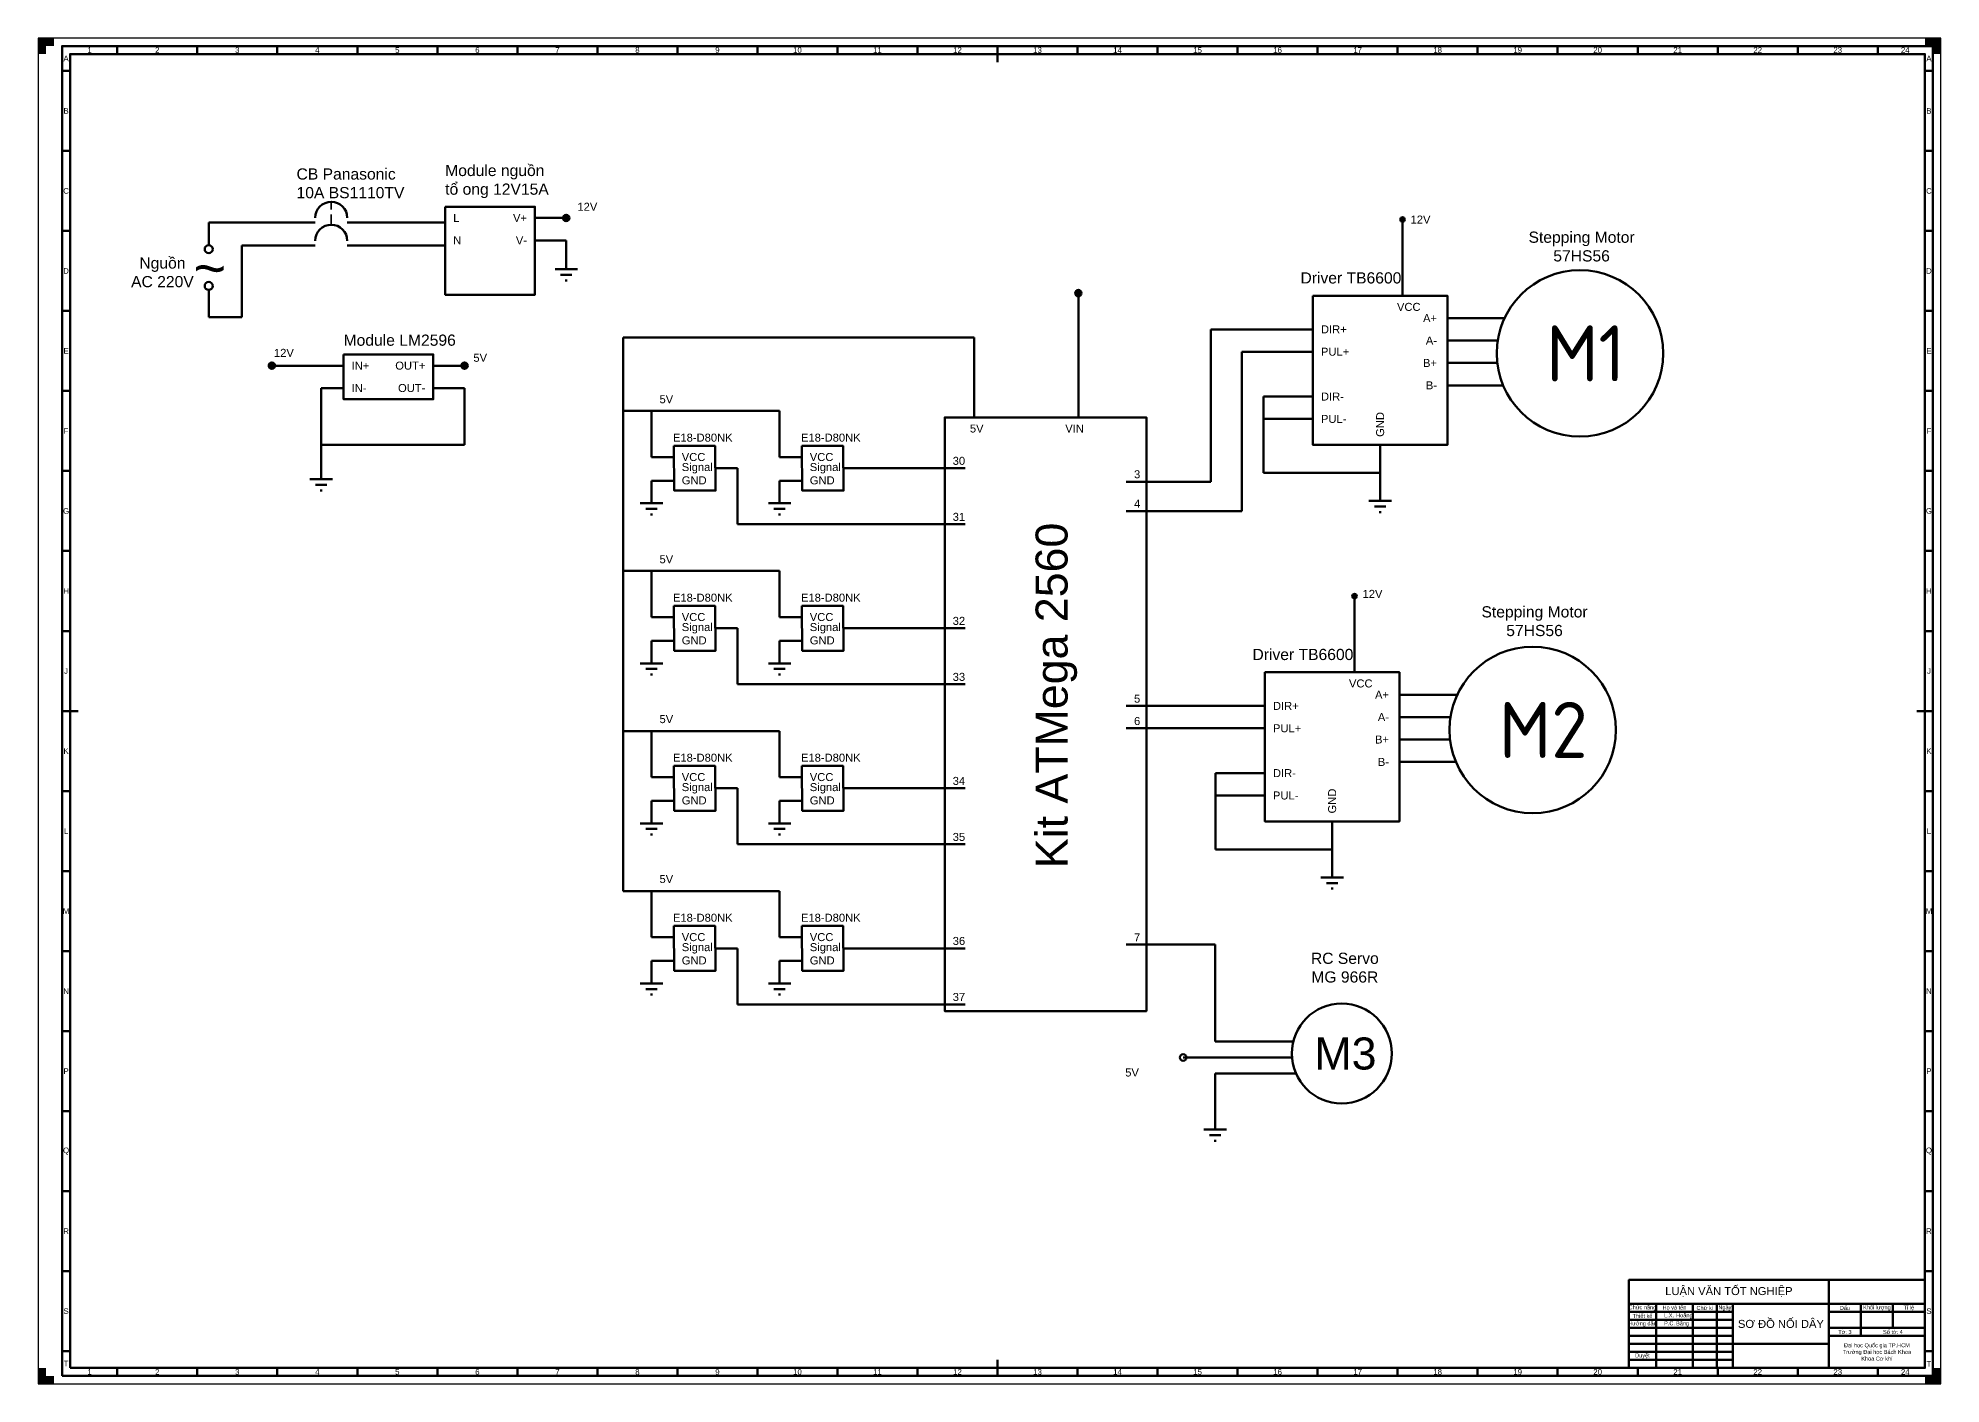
# Model space of a CAD drawing. Header units: millimetres. Extents: x -3609 to 4008, y -1340 to 6855.
# Drawn here: x 2819 to 4008, y 1932 to 2773 of the extents above; entities that cross this region are included whole.
import ezdxf

# ---------------------------------------------------------------- set-up
doc = ezdxf.new("R2010")
doc.units = ezdxf.units.MM
doc.header["$LTSCALE"] = 0.25
doc.linetypes.add('DASHEDX2', pattern=[38.1, 25.4, -12.7])
doc.layers.get('0').update_dxf_attribs({"lineweight": 70})
for name, color, linetype, lineweight in [('Frame 0.5', 170, 'Continuous', 50), ('Frame 1', 10, 'Continuous', 100), ('Hidden', 4, 'DASHEDX2', 35), ('Text', 2, 'Continuous', 35)]:
    doc.layers.add(name, color=color, linetype=linetype, lineweight=lineweight)
doc.styles.get("Standard").update_dxf_attribs({"font": 'arial.ttf', "width": 1.0001})
doc.styles.add('TCVN', font='')
doc.styles.get('TCVN').set_extended_font_data('TCVN 7284')

msp = doc.modelspace()

# ---------------------------------------------------------------- hatches: boundary and pattern name
h = msp.add_hatch(color=256)
h.dxf.hatch_style = 1
h.paths.add_polyline_path([(3146.6, 2660.6, 1), (3150.6, 2660.6, 1)])
h = msp.add_hatch(color=256)
h.dxf.hatch_style = 1
h.paths.add_polyline_path([(3669.8, 2659.6, 1), (3672.6, 2659.6, 1)])
h = msp.add_hatch(color=256)
h.dxf.hatch_style = 1
h.paths.add_polyline_path([(3466.6, 2613.6, 1), (3470.6, 2613.6, 1)])
h = msp.add_hatch(color=256)
h.dxf.hatch_style = 1
h.paths.add_polyline_path([(2966.7, 2568.3, 1), (2962.7, 2568.3, 1)])
h = msp.add_hatch(color=256)
h.dxf.hatch_style = 1
h.paths.add_polyline_path([(3087.1, 2568.3, 1), (3083.1, 2568.3, 1)])
h = msp.add_hatch(color=256)
h.dxf.hatch_style = 1
h.paths.add_polyline_path([(3642.6, 2424.3, 1), (3639.8, 2424.3, 1)])

# ---------------------------------------------------------------- linework, layer by layer
for p, q in [((2925.2, 2657.7), (2925.2, 2643.6)), ((2925.2, 2657.7), (2975.4, 2657.7)), ((2975.4, 2657.7), (2991.8, 2657.7)), ((3011.8, 2657.7), (3028.2, 2657.7)), ((3028.2, 2657.7), (3073, 2657.7)), ((3129, 2660.6), (3148.6, 2660.6)), ((3671.2, 2612), (3671.2, 2659.6)), ((2946, 2643.4), (2975.4, 2643.4)), ((2946, 2643.4), (2946, 2598.6)), ((2975.4, 2643.4), (2991.8, 2643.4)), ((3011.8, 2643.4), (3028.2, 2643.4)), ((3028.2, 2643.4), (3073, 2643.4)), ((3129, 2646.6), (3148.6, 2646.6)), ((3148.6, 2646.6), (3148.6, 2628.6)), ((2925.2, 2615.6), (2925.2, 2598.6)), ((3468.6, 2566), (3468.6, 2613.6)), ((3468.6, 2566), (3468.6, 2605.5)), ((2925.2, 2598.6), (2946, 2598.6)), ((3699.2, 2598), (3734.8, 2598)), ((3268.5, 2585.9), (3184.2, 2585.9)), ((3184.2, 2585.9), (3184.2, 2240)), ((3268.5, 2585.9), (3403.6, 2585.9)), ((3403.6, 2536), (3403.6, 2585.9)), ((3551.3, 2591), (3551.3, 2495.8)), ((3577.4, 2591), (3551.3, 2591)), ((3615.2, 2591), (3577.4, 2591)), ((3699.2, 2584), (3730.5, 2584)), ((2964.7, 2568.3), (3009.5, 2568.3)), ((3065.5, 2568.3), (3085.1, 2568.3)), ((3570.8, 2577), (3577.4, 2577)), ((3570.8, 2577), (3570.8, 2477.4)), ((3577.4, 2577), (3615.2, 2577)), ((3577.4, 2577), (3615.2, 2577)), ((3699.2, 2570), (3730.3, 2570)), ((3468.6, 2536), (3468.6, 2566)), ((2995.5, 2554.2), (3009.5, 2554.2)), ((2995.5, 2554.2), (2995.5, 2540.2)), ((3065.5, 2554.3), (3085.1, 2554.3)), ((3085.1, 2554.3), (3085.1, 2518.8)), ((3584.3, 2549), (3615.2, 2549)), ((3584.3, 2549), (3584.3, 2501.3)), ((3699.2, 2556), (3733.9, 2556)), ((2995.5, 2540.2), (2995.5, 2497.3)), ((3268.5, 2540), (3184.2, 2540)), ((3201.9, 2540), (3201.9, 2511.2)), ((3281.9, 2540), (3268.5, 2540)), ((3281.9, 2540), (3281.9, 2511.2)), ((3584.3, 2535), (3615.2, 2535)), ((3085.1, 2518.8), (2995.5, 2518.8)), ((3201.9, 2511.2), (3215.8, 2511.2)), ((3281.9, 2511.2), (3295.8, 2511.2)), ((3657.2, 2518.8), (3657.2, 2483.8)), ((3241.7, 2504.2), (3255.7, 2504.2)), ((3255.7, 2504.2), (3255.7, 2469.2)), ((3321.7, 2504.2), (3335.7, 2504.2)), ((3335.7, 2504.2), (3353.9, 2504.2)), ((3353.9, 2504.2), (3385.1, 2504.2)), ((3397.8, 2504.2), (3385.1, 2504.2)), ((3657.2, 2501.3), (3584.3, 2501.3)), ((3201.9, 2496.3), (3215.9, 2496.3)), ((3201.9, 2496.3), (3201.9, 2482.3)), ((3281.9, 2496.3), (3295.9, 2496.3)), ((3281.9, 2496.3), (3281.9, 2482.3)), ((3511.1, 2495.8), (3498.4, 2495.8)), ((3551.3, 2495.8), (3511.1, 2495.8)), ((3511.1, 2477.4), (3498.4, 2477.4)), ((3570.8, 2477.4), (3511.1, 2477.4)), ((3255.7, 2469.2), (3268.5, 2469.2)), ((3268.5, 2469.2), (3353.9, 2469.2)), ((3353.9, 2469.2), (3385.1, 2469.2)), ((3397.8, 2469.2), (3385.1, 2469.2)), ((3268.5, 2440), (3184.2, 2440)), ((3201.9, 2440), (3201.9, 2411.2)), ((3281.9, 2440), (3268.5, 2440)), ((3281.9, 2440), (3281.9, 2411.2)), ((3641.2, 2376.7), (3641.2, 2424.3)), ((3201.9, 2411.2), (3215.8, 2411.2)), ((3241.7, 2404.2), (3255.7, 2404.2)), ((3255.7, 2404.2), (3255.7, 2369.2)), ((3281.9, 2411.2), (3295.8, 2411.2)), ((3321.7, 2404.2), (3335.7, 2404.2)), ((3335.7, 2404.2), (3353.9, 2404.2)), ((3353.9, 2404.2), (3385.1, 2404.2)), ((3397.8, 2404.2), (3385.1, 2404.2)), ((3201.9, 2396.3), (3215.9, 2396.3)), ((3201.9, 2396.3), (3201.9, 2382.3)), ((3281.9, 2396.3), (3295.9, 2396.3)), ((3281.9, 2396.3), (3281.9, 2382.3)), ((3255.7, 2369.2), (3268.5, 2369.2)), ((3268.5, 2369.2), (3353.9, 2369.2)), ((3353.9, 2369.2), (3385.1, 2369.2)), ((3397.8, 2369.2), (3385.1, 2369.2)), ((3511.1, 2355.7), (3498.4, 2355.7)), ((3534.5, 2355.7), (3511.1, 2355.7)), ((3585.2, 2355.7), (3534.5, 2355.7)), ((3669.2, 2362.7), (3705.4, 2362.7)), ((3669.2, 2348.7), (3701.1, 2348.7)), ((3268.5, 2340), (3184.2, 2340)), ((3201.9, 2340), (3201.9, 2311.2)), ((3281.9, 2340), (3268.5, 2340)), ((3281.9, 2340), (3281.9, 2311.2)), ((3511.1, 2341.7), (3498.4, 2341.7)), ((3511.1, 2341.7), (3534.5, 2341.7)), ((3534.5, 2341.7), (3585.2, 2341.7)), ((3534.5, 2341.7), (3585.2, 2341.7)), ((3669.2, 2334.7), (3700.9, 2334.7)), ((3669.2, 2320.7), (3704.5, 2320.7)), ((3201.9, 2311.2), (3215.8, 2311.2)), ((3281.9, 2311.2), (3295.8, 2311.2)), ((3554.3, 2313.7), (3585.2, 2313.7)), ((3554.3, 2313.7), (3554.3, 2266)), ((3201.9, 2296.3), (3215.9, 2296.3)), ((3201.9, 2296.3), (3201.9, 2282.3)), ((3241.7, 2304.2), (3255.7, 2304.2)), ((3255.7, 2304.2), (3255.7, 2269.2)), ((3281.9, 2296.3), (3295.9, 2296.3)), ((3281.9, 2296.3), (3281.9, 2282.3)), ((3321.7, 2304.2), (3335.7, 2304.2)), ((3335.7, 2304.2), (3353.9, 2304.2)), ((3353.9, 2304.2), (3385.1, 2304.2)), ((3397.8, 2304.2), (3385.1, 2304.2)), ((3554.3, 2299.7), (3585.2, 2299.7)), ((3627.2, 2283.5), (3627.2, 2248.5)), ((3255.7, 2269.2), (3268.5, 2269.2)), ((3268.5, 2269.2), (3353.9, 2269.2)), ((3353.9, 2269.2), (3385.1, 2269.2)), ((3397.8, 2269.2), (3385.1, 2269.2)), ((3627.2, 2266), (3554.3, 2266)), ((3268.5, 2240), (3184.2, 2240)), ((3201.9, 2240), (3201.9, 2211.2)), ((3281.9, 2240), (3268.5, 2240)), ((3281.9, 2240), (3281.9, 2211.2)), ((3201.9, 2211.2), (3215.8, 2211.2)), ((3241.7, 2204.2), (3255.7, 2204.2)), ((3255.7, 2204.2), (3255.7, 2169.2)), ((3281.9, 2211.2), (3295.8, 2211.2)), ((3321.7, 2204.2), (3335.7, 2204.2)), ((3335.7, 2204.2), (3353.9, 2204.2)), ((3353.9, 2204.2), (3385.1, 2204.2)), ((3397.8, 2204.2), (3385.1, 2204.2)), ((3511.1, 2206.6), (3498.4, 2206.6)), ((3511.1, 2206.6), (3534.1, 2206.6)), ((3534.1, 2206.6), (3554.1, 2206.6)), ((3554.1, 2146), (3554.1, 2206.6)), ((3201.9, 2196.3), (3215.9, 2196.3)), ((3201.9, 2196.3), (3201.9, 2182.3)), ((3281.9, 2196.3), (3295.9, 2196.3)), ((3281.9, 2196.3), (3281.9, 2182.3)), ((3255.7, 2169.2), (3268.5, 2169.2)), ((3268.5, 2169.2), (3353.9, 2169.2)), ((3353.9, 2169.2), (3385.1, 2169.2)), ((3397.8, 2169.2), (3385.1, 2169.2)), ((3554.1, 2146), (3602.9, 2146)), ((3534.1, 2136), (3602.1, 2136)), ((3554.1, 2126), (3604.6, 2126)), ((3554.1, 2126), (3554.1, 2091))]:
    msp.add_line(p, q)
at = {"lineweight": 200}
for p, q in [((3141.6, 2628.6), (3155.6, 2628.6)), ((3145.1, 2625.1), (3152.1, 2625.1)), ((3147.9, 2621.6), (3149.3, 2621.6)), ((2988.5, 2497.3), (3002.5, 2497.3)), ((2992, 2493.8), (2999, 2493.8)), ((2994.8, 2490.3), (2996.2, 2490.3)), ((3194.9, 2482.3), (3208.9, 2482.3)), ((3198.4, 2478.8), (3205.4, 2478.8)), ((3201.2, 2475.3), (3202.6, 2475.3)), ((3274.9, 2482.3), (3288.9, 2482.3)), ((3278.4, 2478.8), (3285.4, 2478.8)), ((3281.2, 2475.3), (3282.6, 2475.3)), ((3650.2, 2483.8), (3664.2, 2483.8)), ((3653.7, 2480.3), (3660.7, 2480.3)), ((3656.5, 2476.8), (3657.9, 2476.8)), ((3194.9, 2382.3), (3208.9, 2382.3)), ((3198.4, 2378.8), (3205.4, 2378.8)), ((3274.9, 2382.3), (3288.9, 2382.3)), ((3278.4, 2378.8), (3285.4, 2378.8)), ((3201.2, 2375.3), (3202.6, 2375.3)), ((3281.2, 2375.3), (3282.6, 2375.3)), ((3194.9, 2282.3), (3208.9, 2282.3)), ((3198.4, 2278.8), (3205.4, 2278.8)), ((3201.2, 2275.3), (3202.6, 2275.3)), ((3274.9, 2282.3), (3288.9, 2282.3)), ((3278.4, 2278.8), (3285.4, 2278.8)), ((3281.2, 2275.3), (3282.6, 2275.3)), ((3620.2, 2248.5), (3634.2, 2248.5)), ((3623.7, 2245), (3630.7, 2245)), ((3626.5, 2241.5), (3627.9, 2241.5)), ((3194.9, 2182.3), (3208.9, 2182.3)), ((3198.4, 2178.8), (3205.4, 2178.8)), ((3274.9, 2182.3), (3288.9, 2182.3)), ((3278.4, 2178.8), (3285.4, 2178.8)), ((3201.2, 2175.3), (3202.6, 2175.3)), ((3281.2, 2175.3), (3282.6, 2175.3)), ((3547.1, 2091), (3561.1, 2091)), ((3550.6, 2087.5), (3557.6, 2087.5)), ((3553.4, 2084), (3554.8, 2084))]:
    msp.add_line(p, q, dxfattribs=at)
for points in [[(3073, 2667.6), (3129, 2667.6), (3129, 2612.6), (3073, 2612.6)], [(3615.2, 2612), (3699.2, 2612), (3699.2, 2518.8), (3615.2, 2518.8)], [(3009.5, 2575.3), (3065.5, 2575.3), (3065.5, 2547.3), (3009.5, 2547.3)], [(3215.8, 2518.2), (3241.6, 2518.2), (3241.9, 2490.2), (3216.1, 2490.2)], [(3295.8, 2518.2), (3321.6, 2518.2), (3321.9, 2490.2), (3296.1, 2490.2)], [(3215.8, 2418.2), (3241.6, 2418.2), (3241.9, 2390.2), (3216.1, 2390.2)], [(3295.8, 2418.2), (3321.6, 2418.2), (3321.9, 2390.2), (3296.1, 2390.2)], [(3585.2, 2376.7), (3669.2, 2376.7), (3669.2, 2283.5), (3585.2, 2283.5)], [(3215.8, 2318.2), (3241.6, 2318.2), (3241.9, 2290.2), (3216.1, 2290.2)], [(3295.8, 2318.2), (3321.6, 2318.2), (3321.9, 2290.2), (3296.1, 2290.2)], [(3215.8, 2218.2), (3241.6, 2218.2), (3241.9, 2190.2), (3216.1, 2190.2)], [(3295.8, 2218.2), (3321.6, 2218.2), (3321.9, 2190.2), (3296.1, 2190.2)]]:
    msp.add_lwpolyline(points, close=True, dxfattribs=at)
for points in [[(3438.6, 2165), (3385.1, 2165), (3385.1, 2536), (3438.6, 2536)], [(3438.6, 2536), (3511.1, 2536), (3511.1, 2165), (3438.6, 2165)]]:
    msp.add_lwpolyline(points, dxfattribs=at)
for centre, radius in [((3148.6, 2660.6), 2), ((3671.2, 2659.6), 1.4), ((3468.6, 2613.6), 2), ((2964.7, 2568.3), 2), ((3085.1, 2568.3), 2), ((3641.2, 2424.3), 1.4), ((3534.1, 2136), 2)]:
    msp.add_circle(centre, radius)
for centre, radius in [((2925.2, 2641.1), 2.5), ((3782, 2576), 52), ((2925.2, 2618.1), 2.5), ((3752.5, 2340.7), 52), ((3633.2, 2138.5), 31.2)]:
    msp.add_circle(centre, radius, dxfattribs=at)
for centre in [(3001.8, 2660.7), (3001.8, 2646.4)]:
    msp.add_arc(centre, 10, 0, 180, dxfattribs=at)
for points in [[(2828.6, 2768), (2828.6, 2773), (2818.6, 2768), (2818.6, 2773)], [(2818.6, 2763), (2818.6, 2773), (2823.6, 2763), (2823.6, 2773)], [(3997.6, 2768), (3997.6, 2773), (4007.6, 2768), (4007.6, 2773)], [(4007.6, 2763), (4007.6, 2773), (4002.6, 2763), (4002.6, 2773)], [(2818.6, 1942), (2818.6, 1932), (2823.6, 1942), (2823.6, 1932)], [(4007.6, 1942), (4007.6, 1932), (4002.6, 1942), (4002.6, 1932)], [(2828.6, 1937), (2828.6, 1932), (2818.6, 1937), (2818.6, 1932)], [(3997.6, 1937), (3997.6, 1932), (4007.6, 1937), (4007.6, 1932)]]:
    msp.add_solid(points)
at = {"layer": 'Defpoints'}
msp.add_lwpolyline([(2818.6, 1932), (4007.6, 1932), (4007.6, 2773), (2818.6, 2773)], close=True, dxfattribs=at)
at = {"layer": 'Frame 0.5'}
for p, q in [((2868.1, 2768), (2868.1, 2763)), ((2918.1, 2763), (2918.1, 2768)), ((2968.1, 2768), (2968.1, 2763)), ((3018.1, 2763), (3018.1, 2768)), ((3068.1, 2768), (3068.1, 2763)), ((3118.1, 2763), (3118.1, 2768)), ((3168.1, 2768), (3168.1, 2763)), ((3218.1, 2763), (3218.1, 2768)), ((3268.1, 2768), (3268.1, 2763)), ((3318.1, 2763), (3318.1, 2768)), ((3368.1, 2768), (3368.1, 2763)), ((3468.1, 2768), (3468.1, 2763)), ((3518.1, 2763), (3518.1, 2768)), ((3568.1, 2768), (3568.1, 2763)), ((3618.1, 2763), (3618.1, 2768)), ((3668.1, 2768), (3668.1, 2763)), ((3718.1, 2763), (3718.1, 2768)), ((3768.1, 2768), (3768.1, 2763)), ((3818.1, 2763), (3818.1, 2768)), ((3868.1, 2768), (3868.1, 2763)), ((3918.1, 2763), (3918.1, 2768)), ((3968.1, 2768), (3968.1, 2763)), ((2838.6, 2752.5), (2833.6, 2752.5)), ((3997.6, 2752.5), (4002.6, 2752.5)), ((2833.6, 2702.5), (2838.6, 2702.5)), ((4002.6, 2702.5), (3997.6, 2702.5)), ((2838.6, 2652.5), (2833.6, 2652.5)), ((3997.6, 2652.5), (4002.6, 2652.5)), ((2833.6, 2602.5), (2838.6, 2602.5)), ((4002.6, 2602.5), (3997.6, 2602.5)), ((2838.6, 2552.5), (2833.6, 2552.5)), ((3997.6, 2552.5), (4002.6, 2552.5)), ((2833.6, 2502.5), (2838.6, 2502.5)), ((4002.6, 2502.5), (3997.6, 2502.5)), ((2838.6, 2452.5), (2833.6, 2452.5)), ((3997.6, 2452.5), (4002.6, 2452.5)), ((2833.6, 2402.5), (2838.6, 2402.5)), ((4002.6, 2402.5), (3997.6, 2402.5)), ((2833.6, 2302.5), (2838.6, 2302.5)), ((4002.6, 2302.5), (3997.6, 2302.5)), ((2838.6, 2252.5), (2833.6, 2252.5)), ((3997.6, 2252.5), (4002.6, 2252.5)), ((2833.6, 2202.5), (2838.6, 2202.5)), ((4002.6, 2202.5), (3997.6, 2202.5)), ((2838.6, 2152.5), (2833.6, 2152.5)), ((3997.6, 2152.5), (4002.6, 2152.5)), ((2833.6, 2102.5), (2838.6, 2102.5)), ((4002.6, 2102.5), (3997.6, 2102.5)), ((2838.6, 2052.5), (2833.6, 2052.5)), ((3997.6, 2052.5), (4002.6, 2052.5)), ((2833.6, 2002.5), (2838.6, 2002.5)), ((4002.6, 2002.5), (3997.6, 2002.5)), ((3937.6, 1942), (3937.6, 1997)), ((3812.6, 1982), (3997.6, 1982)), ((3877.6, 1977), (3812.6, 1977)), ((3829.6, 1982), (3829.6, 1942)), ((3852.6, 1942), (3852.6, 1982)), ((3867.6, 1982), (3867.6, 1942)), ((3877.6, 1982), (3877.6, 1942)), ((3997.6, 1977), (3937.6, 1977)), ((3957.6, 1982), (3957.6, 1962)), ((3977.6, 1982), (3977.6, 1967)), ((3812.6, 1972), (3877.6, 1972)), ((3877.6, 1967), (3812.6, 1967)), ((3812.6, 1962), (3877.6, 1962)), ((3997.6, 1967), (3937.6, 1967)), ((3997.6, 1962), (3937.6, 1962)), ((2838.6, 1952.5), (2833.6, 1952.5)), ((3937.6, 1957), (3812.6, 1957)), ((3877.6, 1952), (3812.6, 1952)), ((3997.6, 1952.5), (4002.6, 1952.5)), ((2868.1, 1937), (2868.1, 1942)), ((2918.1, 1942), (2918.1, 1937)), ((2968.1, 1937), (2968.1, 1942)), ((3018.1, 1942), (3018.1, 1937)), ((3068.1, 1937), (3068.1, 1942)), ((3118.1, 1942), (3118.1, 1937)), ((3168.1, 1937), (3168.1, 1942)), ((3218.1, 1942), (3218.1, 1937)), ((3268.1, 1937), (3268.1, 1942)), ((3318.1, 1942), (3318.1, 1937)), ((3368.1, 1937), (3368.1, 1942)), ((3468.1, 1937), (3468.1, 1942)), ((3518.1, 1942), (3518.1, 1937)), ((3568.1, 1937), (3568.1, 1942)), ((3618.1, 1942), (3618.1, 1937)), ((3668.1, 1937), (3668.1, 1942)), ((3718.1, 1942), (3718.1, 1937)), ((3768.1, 1937), (3768.1, 1942)), ((3812.6, 1947), (3877.6, 1947)), ((3818.1, 1942), (3818.1, 1937)), ((3868.1, 1937), (3868.1, 1942)), ((3918.1, 1942), (3918.1, 1937)), ((3968.1, 1937), (3968.1, 1942))]:
    msp.add_line(p, q, dxfattribs=at)
msp.add_lwpolyline([(2833.6, 1937), (4002.6, 1937), (4002.6, 2768), (2833.6, 2768)], close=True, dxfattribs=at)
at = {"layer": 'Frame 1'}
for p, q in [((3418.1, 2768), (3418.1, 2758)), ((2833.6, 2352.5), (2843.6, 2352.5)), ((4002.6, 2352.5), (3992.6, 2352.5)), ((3418.1, 1937), (3418.1, 1947))]:
    msp.add_line(p, q, dxfattribs=at)
for points in [[(2838.6, 1942), (3997.6, 1942), (3997.6, 2763), (2838.6, 2763)], [(3997.6, 1942), (3812.6, 1942), (3812.6, 1997), (3997.6, 1997)]]:
    msp.add_lwpolyline(points, close=True, dxfattribs=at)
at = {"layer": 'Hidden'}
msp.add_line((3001.8, 2656.4), (3001.8, 2670.7), dxfattribs=at)

# ---------------------------------------------------------------- texts
at = {"lineweight": 200, "insert": (2915.7, 2641.9), "char_height": 25, "attachment_point": 1}
msp.add_mtext_dynamic_manual_height_columns('~', width=21.365, gutter_width=25, heights=[0], dxfattribs=at)
at = {"char_height": 35, "attachment_point": 1, "style": 'TCVN'}
for s, insert in [('M1', (3761, 2593.5)), ('M2', (3731.5, 2358.2))]:
    msp.add_mtext_dynamic_manual_height_columns(s, width=60.392, gutter_width=25, heights=[0], dxfattribs=dict(at, insert=insert))
at = {"insert": (3616.1, 2148.5), "char_height": 20, "attachment_point": 1}
msp.add_mtext_dynamic_manual_height_columns('M3', width=29.641, gutter_width=25, heights=[0], dxfattribs=at)
at = {"layer": 'Text'}
for s, width, gutter_width, heights, insert, char_height, attachment_point in [('\\pxqc;A', 5, 17.5, [0], (2836.1, 2760.3), 3.5, 5), ('\\pxqc;1', 34.5, 17.5, [0], (2850.8, 2765.5), 3.5, 5), ('\\pxqc;2', 50, 17.5, [0], (2893.1, 2765.5), 3.5, 5), ('\\pxqc;3', 50, 17.5, [0], (2943.1, 2765.5), 3.5, 5), ('\\pxqc;4', 50, 17.5, [0], (2993.1, 2765.5), 3.5, 5), ('\\pxqc;5', 50, 17.5, [0], (3043.1, 2765.5), 3.5, 5), ('\\pxqc;6', 50, 17.5, [0], (3093.1, 2765.5), 3.5, 5), ('\\pxqc;7', 50, 17.5, [0], (3143.1, 2765.5), 3.5, 5), ('\\pxqc;8', 50, 17.5, [0], (3193.1, 2765.5), 3.5, 5), ('\\pxqc;9', 50, 17.5, [0], (3243.1, 2765.5), 3.5, 5), ('\\pxqc;10', 50, 17.5, [0], (3293.1, 2765.5), 3.5, 5), ('\\pxqc;11', 50, 17.5, [0], (3343.1, 2765.5), 3.5, 5), ('\\pxqc;12', 50, 17.5, [0], (3393.1, 2765.5), 3.5, 5), ('\\pxqc;13', 50, 17.5, [0], (3443.1, 2765.5), 3.5, 5), ('\\pxqc;14', 50, 17.5, [0], (3493.1, 2765.5), 3.5, 5), ('\\pxqc;15', 50, 17.5, [0], (3543.1, 2765.5), 3.5, 5), ('\\pxqc;16', 50, 17.5, [0], (3593.1, 2765.5), 3.5, 5), ('\\pxqc;17', 50, 17.5, [0], (3643.1, 2765.5), 3.5, 5), ('\\pxqc;18', 50, 17.5, [0], (3693.1, 2765.5), 3.5, 5), ('\\pxqc;19', 50, 17.5, [0], (3743.1, 2765.5), 3.5, 5), ('\\pxqc;20', 50, 17.5, [0], (3793.1, 2765.5), 3.5, 5), ('\\pxqc;21', 50, 17.5, [0], (3843.1, 2765.5), 3.5, 5), ('\\pxqc;22', 50, 17.5, [0], (3893.1, 2765.5), 3.5, 5), ('\\pxqc;23', 50, 17.5, [0], (3943.1, 2765.5), 3.5, 5), ('\\pxqc;24', 34.5, 17.5, [0], (3985.3, 2765.5), 3.5, 5), ('\\pxqc;A', 5, 17.5, [0], (4000.1, 2760.3), 3.5, 5), ('\\pxqc;B', 5, 17.5, [0], (2836.1, 2727.5), 3.5, 5), ('\\pxqc;B', 5, 17.5, [0], (4000.1, 2727.5), 3.5, 5), ('CB Panasonic \\P10A BS1110TV', 111.195, 25, [0], (2980.1, 2682.2), 7, 4), ('Module nguồn tổ ong 12V15A', 68.194, 25, [0], (3073, 2683.4), 7, 4), ('\\pxqc;C', 5, 17.5, [0], (2836.1, 2677.5), 3.5, 5), ('\\pxqc;C', 5, 17.5, [0], (4000.1, 2677.5), 3.5, 5), ('\\pxi1;12V', 23.112, 25, [0], (3150.6, 2667.6), 5, 4), ('\\pxi1;L', 23.112, 25, [0], (3073, 2660.6), 5, 4), ('\\pxi1,qr;V+', 23.112, 25, [0], (3101, 2660.6), 5, 4), ('\\pxi1;12V', 23.112, 25, [0], (3671.2, 2659.6), 5, 4), ('\\pxqc;Stepping Motor\\P57HS56', 75.512, 25, [19.8], (3745.3, 2642.7), 7, 4), ('\\pxi1;N', 30.918, 25, [0], (3073, 2646.6), 5, 4), ('\\pxi1,qr;V-', 23.112, 25, [0], (3101, 2646.6), 5, 4), ('\\pxqc;D', 5, 17.5, [0], (2836.1, 2627.5), 3.5, 5), ('Nguồn AC 220V', 40, 25, [0], (2896.3, 2626.6), 7, 5), ('\\pxqc;D', 5, 17.5, [0], (4000.1, 2627.5), 3.5, 5), ('Driver TB6600', 65.752, 25, [19.8], (3607.4, 2623.1), 7, 4), ('VCC', 5, 25, [0], (3667.7, 2605), 5, 4), ('\\pxi1;DIR+', 23.112, 25, [0], (3615.2, 2591), 5, 4), ('\\pxi1,qr;A+', 35.523, 25, [2.09], (3657.2, 2598), 5, 4), ('Module LM2596', 87.608, 25, [0], (3009.5, 2584.2), 7, 4), ('\\pxi1,qr;A-', 35.523, 25, [2.09], (3657.2, 2584), 5, 4), ('\\pxqc;E', 5, 17.5, [0], (2836.1, 2577.5), 3.5, 5), ('\\pxi1;12V', 23.112, 25, [0], (2961, 2576.3), 5, 4), ('\\pxi1;IN+', 23.112, 25, [0], (3009.5, 2568.3), 5, 4), ('\\pxi1,qr;OUT+', 23.112, 25, [0], (3037.5, 2568.3), 5, 4), ('\\pxi1;5V', 15.096, 25, [1.45], (3085.6, 2573.2), 5, 4), ('\\pxi1;PUL+', 23.112, 25, [0], (3615.2, 2577), 5, 4), ('\\pxi1,qr;B+', 35.523, 25, [2.09], (3657.2, 2570), 5, 4), ('\\pxqc;E', 5, 17.5, [0], (4000.1, 2577.5), 3.5, 5), ('\\pxi1;IN-', 30.918, 25, [0], (3009.5, 2554.3), 5, 4), ('\\pxi1,qr;OUT-', 23.112, 25, [0], (3037.5, 2554.3), 5, 4), ('\\pxi1,qr;B-', 35.523, 25, [2.09], (3657.2, 2556), 5, 4), ('\\pxi1;5V', 23.112, 25, [0], (3201.9, 2547.3), 5, 4), ('\\pxi1;DIR-', 23.112, 25, [0], (3615.2, 2549), 5, 4), ('\\pxi1;PUL-', 23.112, 25, [0], (3615.2, 2535), 5, 4), ('\\pxqc;F', 5, 17.5, [0], (2836.1, 2527.5), 3.5, 5), ('\\pxi1;E18-D80NK', 17.875, 25, [2.6], (3210.3, 2523.3), 5, 4), ('\\pxi1;E18-D80NK', 17.875, 25, [2.6], (3290.3, 2523.3), 5, 4), ('\\pxi1,qr;5V', 58.376, 25, [0], (3351, 2529), 5, 4), ('\\pxi1,qr;VIN', 58.376, 25, [0], (3413.7, 2529), 5, 4), ('\\pxqc;F', 5, 17.5, [0], (4000.1, 2527.5), 3.5, 5), ('\\pxi1;VCC', 14.25, 25, [0], (3215.8, 2511.2), 5, 4), ('\\pxi1;VCC', 14.25, 25, [0], (3295.8, 2511.2), 5, 4), ('\\pxi1,ql;30', 12.672, 25, [0], (3385.1, 2508.8), 5, 4), ('\\pxi1;Signal', 25.875, 25, [0], (3215.8, 2504.2), 5, 4), ('\\pxi1;GND', 14.25, 25, [0], (3215.8, 2496.6), 5, 4), ('\\pxi1;Signal', 25.875, 25, [0], (3295.8, 2504.2), 5, 4), ('\\pxi1;GND', 14.25, 25, [0], (3295.8, 2496.6), 5, 4), ('\\pxi1,ql;3', 12.672, 25, [0], (3498.4, 2500.4), 5, 4), ('\\pxqc;G', 5, 17.5, [0], (2836.1, 2477.5), 3.5, 5), ('\\pxi1,ql;31', 12.672, 25, [0], (3385.1, 2473.8), 5, 4), ('\\pxi1,ql;4', 12.672, 25, [0], (3498.4, 2482), 5, 4), ('\\pxqc;G', 5, 17.5, [0], (4000.1, 2477.5), 3.5, 5), ('\\pxi1;5V', 23.112, 25, [0], (3201.9, 2447.3), 5, 4), ('\\pxqc;H', 5, 17.5, [0], (2836.1, 2427.5), 3.5, 5), ('\\pxi1;E18-D80NK', 17.875, 25, [2.6], (3210.3, 2423.3), 5, 4), ('\\pxi1;E18-D80NK', 17.875, 25, [2.6], (3290.3, 2423.3), 5, 4), ('\\pxi1;12V', 23.112, 25, [0], (3641.2, 2425.7), 5, 4), ('\\pxqc;H', 5, 17.5, [0], (4000.1, 2427.5), 3.5, 5), ('\\pxi1;VCC', 14.25, 25, [0], (3215.8, 2411.2), 5, 4), ('\\pxi1;VCC', 14.25, 25, [0], (3295.8, 2411.2), 5, 4), ('\\pxqc;Stepping Motor\\P57HS56', 75.512, 25, [19.8], (3715.9, 2408.6), 7, 4), ('\\pxi1;Signal', 25.875, 25, [0], (3215.8, 2404.2), 5, 4), ('\\pxi1;Signal', 25.875, 25, [0], (3295.8, 2404.2), 5, 4), ('\\pxi1,ql;32', 12.672, 25, [0], (3385.1, 2408.8), 5, 4), ('\\pxi1;GND', 14.25, 25, [0], (3215.8, 2396.6), 5, 4), ('\\pxi1;GND', 14.25, 25, [0], (3295.8, 2396.6), 5, 4), ('Driver TB6600', 65.752, 25, [19.8], (3577.4, 2387.8), 7, 4), ('\\pxqc;J', 5, 17.5, [0], (2836.1, 2377.5), 3.5, 5), ('\\pxqc;J', 5, 17.5, [0], (4000.1, 2377.5), 3.5, 5), ('\\pxi1,ql;33', 12.672, 25, [0], (3385.1, 2373.8), 5, 4), ('VCC', 5, 25, [0], (3637.7, 2369.7), 5, 4), ('\\pxi1,ql;5', 12.672, 25, [0], (3498.4, 2360.2), 5, 4), ('\\pxi1;DIR+', 23.112, 25, [0], (3585.2, 2355.7), 5, 4), ('\\pxi1,qr;A+', 35.523, 25, [2.09], (3627.2, 2362.7), 5, 4), ('\\pxi1;5V', 23.112, 25, [0], (3201.9, 2347.4), 5, 4), ('\\pxi1,ql;6', 12.672, 25, [0], (3498.4, 2346.2), 5, 4), ('\\pxi1;PUL+', 23.112, 25, [0], (3585.2, 2341.7), 5, 4), ('\\pxi1,qr;A-', 35.523, 25, [2.09], (3627.2, 2348.7), 5, 4), ('\\pxi1,qr;B+', 35.523, 25, [2.09], (3627.2, 2334.7), 5, 4), ('\\pxqc;K', 5, 17.5, [0], (2836.1, 2327.5), 3.5, 5), ('\\pxi1;E18-D80NK', 17.875, 25, [2.6], (3210.3, 2323.3), 5, 4), ('\\pxi1;E18-D80NK', 17.875, 25, [2.6], (3290.3, 2323.3), 5, 4), ('\\pxi1,qr;B-', 35.523, 25, [2.09], (3627.2, 2320.7), 5, 4), ('\\pxqc;K', 5, 17.5, [0], (4000.1, 2327.5), 3.5, 5), ('\\pxi1;VCC', 14.25, 25, [0], (3215.8, 2311.2), 5, 4), ('\\pxi1;Signal', 25.875, 25, [0], (3215.8, 2304.2), 5, 4), ('\\pxi1;VCC', 14.25, 25, [0], (3295.8, 2311.2), 5, 4), ('\\pxi1;Signal', 25.875, 25, [0], (3295.8, 2304.2), 5, 4), ('\\pxi1,ql;34', 12.672, 25, [0], (3385.1, 2308.8), 5, 4), ('\\pxi1;DIR-', 23.112, 25, [0], (3585.2, 2313.7), 5, 4), ('\\pxi1;GND', 14.25, 25, [0], (3215.8, 2296.6), 5, 4), ('\\pxi1;GND', 14.25, 25, [0], (3295.8, 2296.6), 5, 4), ('\\pxi1;PUL-', 23.112, 25, [0], (3585.2, 2299.7), 5, 4), ('\\pxqc;L', 5, 17.5, [0], (2836.1, 2277.5), 3.5, 5), ('\\pxi1,ql;35', 12.672, 25, [0], (3385.1, 2273.8), 5, 4), ('\\pxqc;L', 5, 17.5, [0], (4000.1, 2277.5), 3.5, 5), ('\\pxi1;5V', 23.112, 25, [0], (3201.9, 2247.5), 5, 4), ('\\pxqc;M', 5, 17.5, [0], (2836.1, 2227.5), 3.5, 5), ('\\pxi1;E18-D80NK', 17.875, 25, [2.6], (3210.3, 2223.3), 5, 4), ('\\pxi1;E18-D80NK', 17.875, 25, [2.6], (3290.3, 2223.3), 5, 4), ('\\pxqc;M', 5, 17.5, [0], (4000.1, 2227.5), 3.5, 5), ('\\pxi1;VCC', 14.25, 25, [0], (3215.8, 2211.2), 5, 4), ('\\pxi1;VCC', 14.25, 25, [0], (3295.8, 2211.2), 5, 4), ('\\pxi1,ql;7', 12.672, 25, [0], (3498.4, 2211.1), 5, 4), ('\\pxi1;Signal', 25.875, 25, [0], (3215.8, 2204.2), 5, 4), ('\\pxi1;Signal', 25.875, 25, [0], (3295.8, 2204.2), 5, 4), ('\\pxi1,ql;36', 12.672, 25, [0], (3385.1, 2208.8), 5, 4), ('\\pxqc;RC Servo\\PMG 966R', 66.418, 25, [0], (3601.9, 2192.1), 7, 4), ('\\pxi1;GND', 14.25, 25, [0], (3215.8, 2196.6), 5, 4), ('\\pxi1;GND', 14.25, 25, [0], (3295.8, 2196.6), 5, 4), ('\\pxqc;N', 5, 17.5, [0], (2836.1, 2177.5), 3.5, 5), ('\\pxi1,ql;37', 12.672, 25, [0], (3385.1, 2173.8), 5, 4), ('\\pxqc;N', 5, 17.5, [0], (4000.1, 2177.5), 3.5, 5), ('\\pxqc;P', 5, 17.5, [0], (2836.1, 2127.5), 3.5, 5), ('\\pxi1;5V', 15.096, 25, [1.45], (3492.9, 2126.6), 5, 4), ('\\pxqc;P', 5, 17.5, [0], (4000.1, 2127.5), 3.5, 5), ('\\pxqc;Q', 5, 17.5, [0], (2836.1, 2077.5), 3.5, 5), ('\\pxqc;Q', 5, 17.5, [0], (4000.1, 2077.5), 3.5, 5), ('\\pxqc;R', 5, 17.5, [0], (2836.1, 2027.5), 3.5, 5), ('\\pxqc;R', 5, 17.5, [0], (4000.1, 2027.5), 3.5, 5), ('LUẬN VĂN TỐT NGHIỆP', 125, 25, [0], (3875.1, 1989.5), 5, 5), ('\\pxqc;S', 5, 17.5, [0], (2836.1, 1977.5), 3.5, 5), ('Chức năng', 17, 25, [0], (3821.1, 1979.5), 2.5, 5), ('Thiết kế', 17, 25, [0], (3821.1, 1974.5), 2.5, 5), ('Họ và tên', 23, 25, [0], (3841.1, 1979.5), 2.5, 5), ('\\pxi-3,l5,t5;L.X.^IHoằng', 23, 25, [0], (3829.6, 1974.5), 2.5, 4), ('Chữ kí', 15, 25, [0], (3860.1, 1979.5), 2.5, 5), ('Ngày', 10, 25, [0], (3872.6, 1979.5), 2.5, 5), ('\\pxqc;Dấu', 20, 17.5, [0], (3947.6, 1979.5), 2.5, 5), ('\\pxqc;Khối lượng', 20, 17.5, [0], (3967.6, 1979.5), 2.5, 5), ('\\pxqc;Tỉ lệ', 20, 17.5, [0], (3987.6, 1979.5), 2.5, 5), ('\\pxqc;S', 5, 17.5, [0], (4000.1, 1977.5), 3.5, 5), ('Hướng dẫn', 17, 25, [0], (3821.1, 1969.5), 2.5, 5), ('\\pxi-3,l5,ql,t5;P.C.^IBằng', 23, 25, [0], (3829.6, 1969.5), 2.5, 4), ('SƠ ĐỒ NỐI DÂY', 60, 25, [0], (3907.6, 1969.5), 5, 5), ('Tờ: 3', 20, 17.5, [0], (3947.6, 1964.5), 2.5, 5), ('\\pxqc;Số tờ: 4', 40, 17.5, [0], (3977.6, 1964.5), 2.5, 5), ('\\pxqc;Duyệt', 17, 25, [0], (3821.1, 1949.5), 2.5, 5), ('Đại học Quốc gia TP.HCM\\PTrường Đại học Bách Khoa\\PKhoa Cơ khí', 60, 25, [0], (3967.6, 1952), 2.5, 5), ('\\pxqc;T', 5, 17.5, [0], (2836.1, 1944.8), 3.5, 5), ('\\pxqc;1', 34.5, 17.5, [0], (2850.8, 1939.5), 3.5, 5), ('\\pxqc;2', 50, 17.5, [0], (2893.1, 1939.5), 3.5, 5), ('\\pxqc;3', 50, 17.5, [0], (2943.1, 1939.5), 3.5, 5), ('\\pxqc;4', 50, 17.5, [0], (2993.1, 1939.5), 3.5, 5), ('\\pxqc;5', 50, 17.5, [0], (3043.1, 1939.5), 3.5, 5), ('\\pxqc;6', 50, 17.5, [0], (3093.1, 1939.5), 3.5, 5), ('\\pxqc;7', 50, 17.5, [0], (3143.1, 1939.5), 3.5, 5), ('\\pxqc;8', 50, 17.5, [0], (3193.1, 1939.5), 3.5, 5), ('\\pxqc;9', 50, 17.5, [0], (3243.1, 1939.5), 3.5, 5), ('\\pxqc;10', 50, 17.5, [0], (3293.1, 1939.5), 3.5, 5), ('\\pxqc;11', 50, 17.5, [0], (3343.1, 1939.5), 3.5, 5), ('\\pxqc;12', 50, 17.5, [0], (3393.1, 1939.5), 3.5, 5), ('\\pxqc;13', 50, 17.5, [0], (3443.1, 1939.5), 3.5, 5), ('\\pxqc;14', 50, 17.5, [0], (3493.1, 1939.5), 3.5, 5), ('\\pxqc;15', 50, 17.5, [0], (3543.1, 1939.5), 3.5, 5), ('\\pxqc;16', 50, 17.5, [0], (3593.1, 1939.5), 3.5, 5), ('\\pxqc;17', 50, 17.5, [0], (3643.1, 1939.5), 3.5, 5), ('\\pxqc;18', 50, 17.5, [0], (3693.1, 1939.5), 3.5, 5), ('\\pxqc;19', 50, 17.5, [0], (3743.1, 1939.5), 3.5, 5), ('\\pxqc;20', 50, 17.5, [0], (3793.1, 1939.5), 3.5, 5), ('\\pxqc;21', 50, 17.5, [0], (3843.1, 1939.5), 3.5, 5), ('\\pxqc;22', 50, 17.5, [0], (3893.1, 1939.5), 3.5, 5), ('\\pxqc;23', 50, 17.5, [0], (3943.1, 1939.5), 3.5, 5), ('\\pxqc;24', 34.5, 17.5, [0], (3985.3, 1939.5), 3.5, 5), ('\\pxqc;T', 5, 17.5, [0], (4000.1, 1944.5), 3.5, 5)]:
    msp.add_mtext_dynamic_manual_height_columns(s, width=width, gutter_width=gutter_width, heights=heights, dxfattribs=dict(at, insert=insert, char_height=char_height, attachment_point=attachment_point))
at = {"layer": 'Text', "attachment_point": 4, "rotation": 90}
for s, width, gutter_width, heights, insert, char_height in [('\\pxi1;GND', 23.112, 25, [0], (3657.2, 2518.8), 5), ('Kit ATMega 2560', 234.478, 0, [110.7], (3454.9, 2254.3), 20), ('\\pxi1;GND', 23.112, 25, [0], (3627.2, 2283.5), 5)]:
    msp.add_mtext_dynamic_manual_height_columns(s, width=width, gutter_width=gutter_width, heights=heights, dxfattribs=dict(at, insert=insert, char_height=char_height))

doc.saveas('drawing.dxf')
